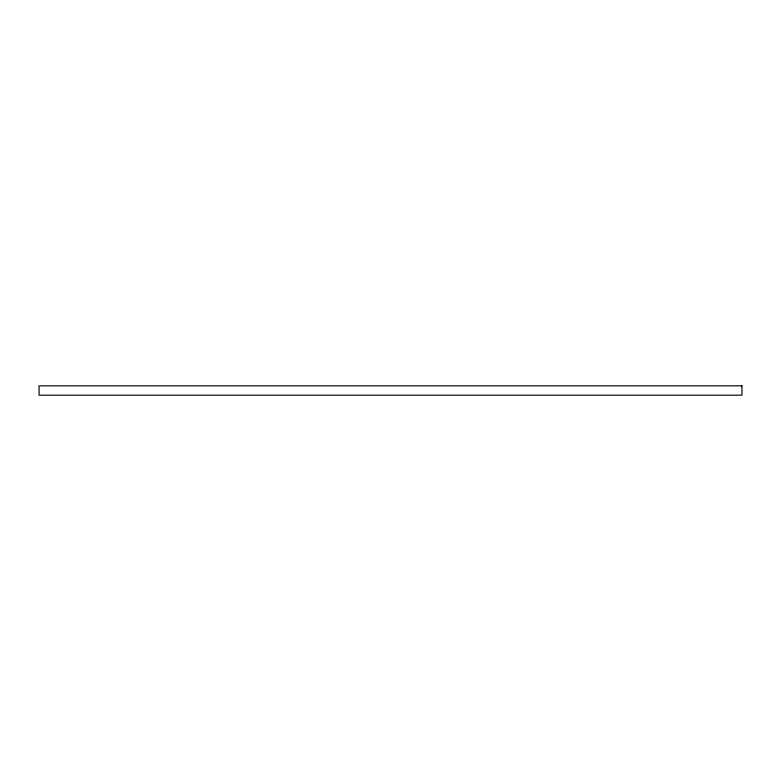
<?xml version="1.0" encoding="UTF-8"?>
<svg xmlns="http://www.w3.org/2000/svg" width="781" height="781" viewBox="0 0 781 781"><rect width="100%" height="100%" fill="white"/><g stroke="black" fill="none" stroke-linecap="round" stroke-linejoin="round"><path stroke-width="1.17" d="M741.95 385.814L39.05 385.814L39.05 395.186L741.95 395.186L741.95 385.814"/></g></svg>
